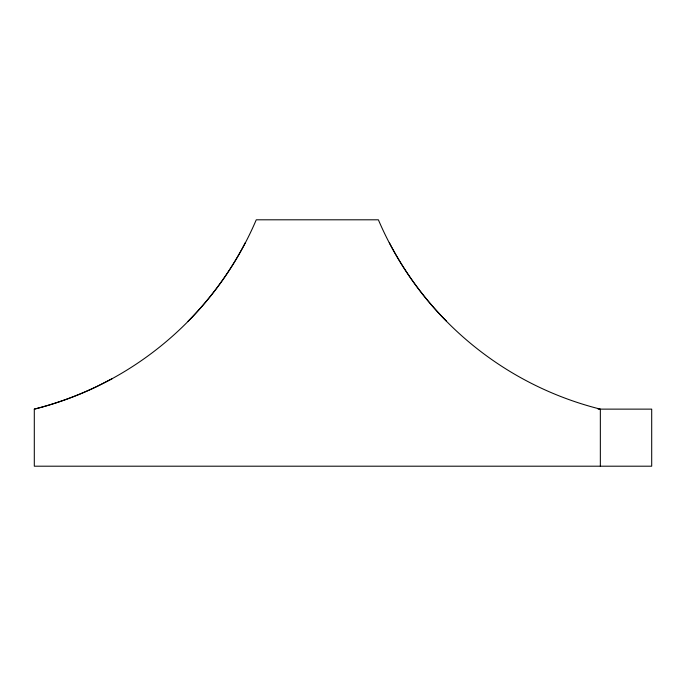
<?xml version="1.0" encoding="UTF-8"?>
<svg xmlns="http://www.w3.org/2000/svg" width="686" height="686" viewBox="0 0 686 686"><rect width="100%" height="100%" fill="white"/><g stroke="black" fill="none" stroke-linecap="round" stroke-linejoin="round"><path stroke-width="1.03" d="M245.331 242.647C230.385 271.545 210.962 298.153 188.067 321.262M600.344 466.197L600.344 409.13A327.874 327.874 0 0 1 378.38 219.803L256.264 219.803A327.874 327.874 0 0 1 112.29 378.595C87.679 391.946 61.448 402.27 34.3 409.13L34.3 466.197L651.7 466.197L651.7 409.13L598.115 409.13M112.29 378.595L97.361 386.287A327.874 327.874 0 0 1 34.3 409.13M446.577 321.262C423.682 298.153 404.26 271.545 389.314 242.647"/></g></svg>
